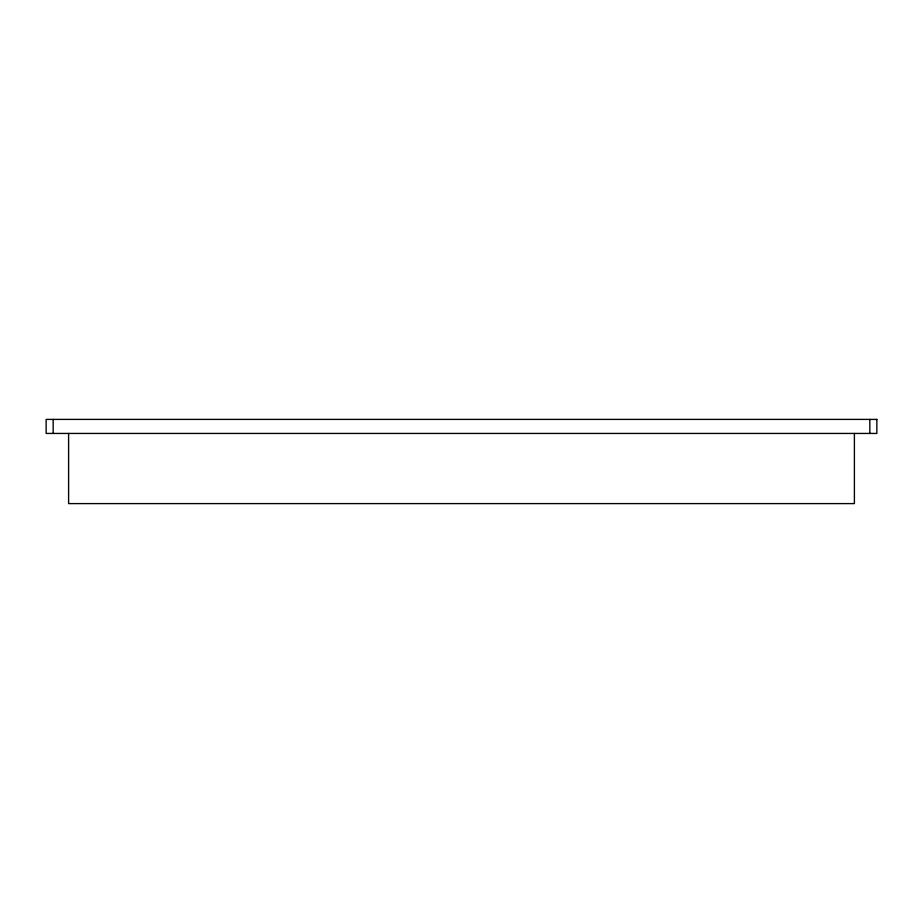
<?xml version="1.0" encoding="UTF-8"?>
<svg xmlns="http://www.w3.org/2000/svg" width="923" height="923" viewBox="0 0 923 923"><rect width="100%" height="100%" fill="white"/><g stroke="black" fill="none" stroke-linecap="round" stroke-linejoin="round"><path stroke-width="1.38" d="M869.835 419.4L869.835 433.441M854.398 433.441L854.398 503.6L68.602 503.6L68.602 433.441M53.165 419.4L53.165 433.441M876.85 419.4L46.15 419.4L46.15 433.441L876.85 433.441L876.85 419.4"/></g></svg>
